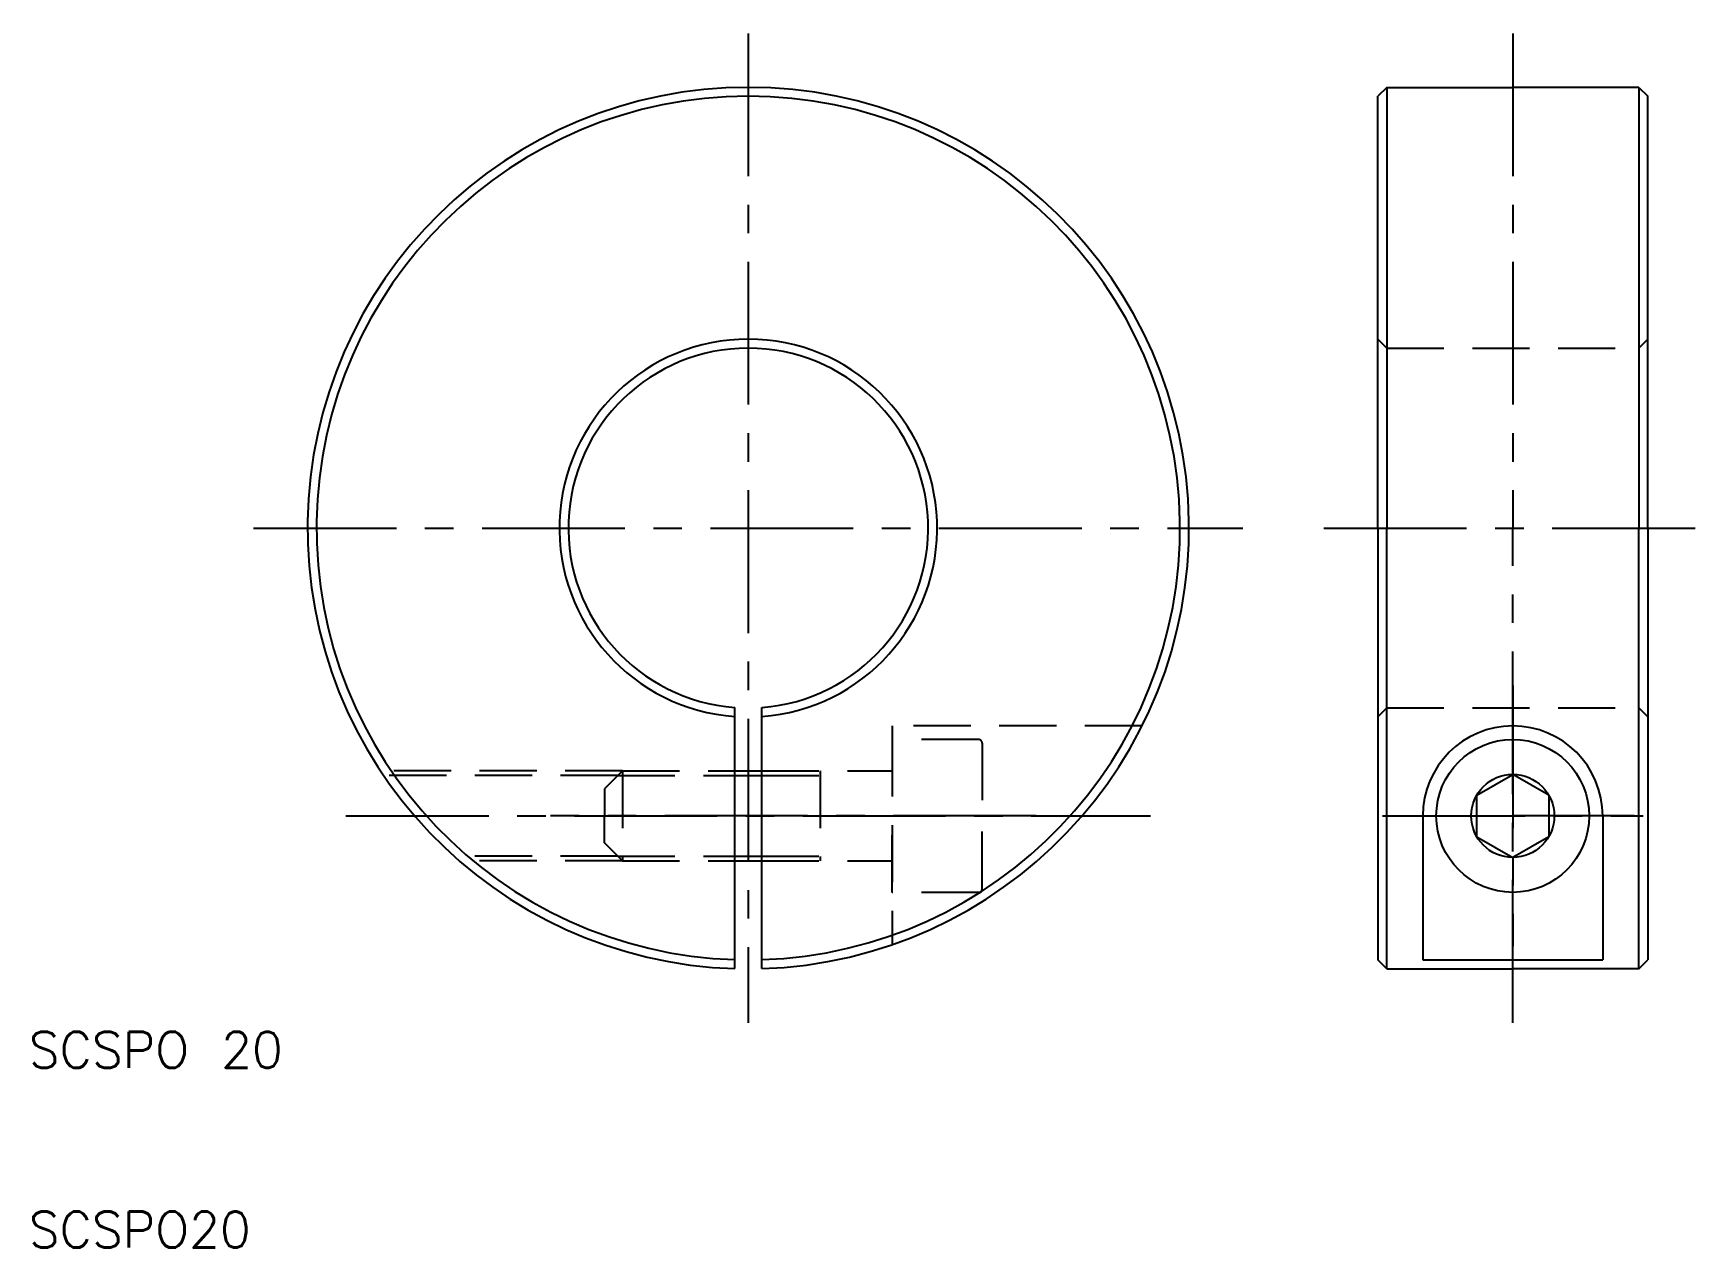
# Model space of a CAD drawing. Extents: x 10.3 to 103, y 10 to 77.5.
import ezdxf

# ---------------------------------------------------------------- set-up
doc = ezdxf.new("R2010")
doc.units = 0
doc.header["$LTSCALE"] = 0.25
doc.linetypes.add('CENTER', pattern=[50.8, 31.75, -6.35, 6.35, -6.35])
doc.linetypes.add('DASHED', pattern=[19.05, 12.7, -6.35])
doc.layers.get('0').update_dxf_attribs({"linetype": 'CONTINUOUS'})
doc.layers.add('CENTER', color=1, linetype='CENTER')
doc.styles.get("Standard").update_dxf_attribs({"font": 'txt.shx', "bigfont": 'extfont.shx'})

msp = doc.modelspace()

# ---------------------------------------------------------------- linework, layer by layer
for p, q in [((85.5, 74.5), (85, 74)), ((85.5, 74.5), (85.5, 50)), ((85.5, 74.5), (92.5, 74.5)), ((99.5, 74.5), (92.5, 74.5)), ((99.5, 74.5), (99.5, 50)), ((99.5, 74.5), (100, 74)), ((85, 50), (85, 74)), ((100, 50), (100, 74)), ((85, 50), (85, 26)), ((85.5, 25.5), (85.5, 50)), ((99.5, 25.5), (99.5, 50)), ((100, 50), (100, 26)), ((49.25, 25.511), (49.25, 40.028)), ((50.75, 25.511), (50.75, 40.028)), ((49.25, 36.5), (50.75, 36.5)), ((90.5, 35.155), (92.5, 36.309)), ((94.5, 35.155), (92.5, 36.309)), ((90.5, 32.845), (90.5, 35.155)), ((94.5, 35.155), (94.5, 32.845)), ((87.5, 34), (87.5, 26)), ((97.5, 34), (97.5, 26)), ((90.5, 32.845), (92.5, 31.691)), ((94.5, 32.845), (92.5, 31.691)), ((49.25, 31.5), (50.75, 31.5)), ((85.5, 25.5), (85, 26)), ((87.5, 26), (97.5, 26)), ((99.5, 25.5), (100, 26)), ((85.5, 25.5), (92.5, 25.5)), ((99.5, 25.5), (92.5, 25.5))]:
    msp.add_line(p, q)
at = {"color": 3, "linetype": 'DASHED'}
for p, q in [((85.5, 60), (85, 60.5)), ((99.5, 60), (100, 60.5)), ((85.5, 60), (99.5, 60)), ((85.5, 40), (85, 39.5)), ((85.5, 40), (99.5, 40)), ((99.5, 40), (100, 39.5)), ((71.892, 39), (58, 39)), ((58, 39), (58, 38.25)), ((58, 38.25), (58, 26.843)), ((62.8, 38.25), (58, 38.25)), ((63, 38.05), (63, 34)), ((43, 36.5), (29.555, 36.5)), ((42.74, 36.24), (29.729, 36.24)), ((43, 36.5), (42, 35.5)), ((42.74, 36.24), (49.25, 36.24)), ((43, 36.5), (49.25, 36.5)), ((43, 36.5), (43, 31.5)), ((50.75, 36.5), (58, 36.5)), ((50.75, 36.24), (54, 36.24)), ((54, 36.5), (54, 31.5)), ((42, 35.5), (42, 34)), ((42, 32.5), (42, 34)), ((58, 29.75), (58, 34)), ((63, 29.95), (63, 34)), ((43, 31.5), (42, 32.5)), ((42.74, 31.76), (33.643, 31.76)), ((42.74, 31.76), (49.25, 31.76)), ((50.75, 31.76), (54, 31.76)), ((43, 31.5), (33.938, 31.5)), ((43, 31.5), (49.25, 31.5)), ((50.75, 31.5), (58, 31.5)), ((62.8, 29.75), (58, 29.75))]:
    msp.add_line(p, q, dxfattribs=at)
at = {"color": 3}
for p, q in [((49.25, 36.24), (50.75, 36.24)), ((49.25, 31.76), (50.75, 31.76))]:
    msp.add_line(p, q, dxfattribs=at)
for radius in [4.25, 2.309]:
    msp.add_circle((92.5, 34), radius)
for centre, radius, start, end in [((50, 50), 24.5, 271.75423, 268.24577), ((50, 50), 24, 271.79078, 268.20922), ((50, 50), 10.5, 90, 265.90396), ((50, 50), 10.5, 274.09604, 90), ((50, 50), 10, 90, 265.69878), ((50, 50), 10, 274.30122, 90), ((92.5, 34), 5, 0, 180)]:
    msp.add_arc(centre, radius, start, end)
at = {"color": 3, "linetype": 'DASHED'}
for centre, start, end in [((62.8, 38.05), 0, 90), ((62.8, 29.95), 270, 0)]:
    msp.add_arc(centre, 0.2, start, end, dxfattribs=at)
at = {"layer": 'CENTER', "color": 1, "linetype": 'CENTER'}
for p, q in [((50, 77.5), (50, 22.5)), ((92.5, 77.5), (92.5, 50)), ((22.5, 50), (77.5, 50)), ((82, 50), (103, 50)), ((92.5, 22.5), (92.5, 50)), ((92.5, 41.25), (92.5, 26.75)), ((27.634, 34), (72.366, 34)), ((66, 34), (39, 34)), ((66, 34), (55, 34)), ((85.25, 34), (99.75, 34)), ((85.75, 34), (92.5, 34)), ((99.25, 34), (92.5, 34))]:
    msp.add_line(p, q, dxfattribs=at)

# ---------------------------------------------------------------- texts
for s, p in [('SCSPO 20', (10, 20)), ('SCSPO20', (10, 10))]:
    msp.add_text(s, height=2).set_placement(p)

doc.saveas('drawing.dxf')
